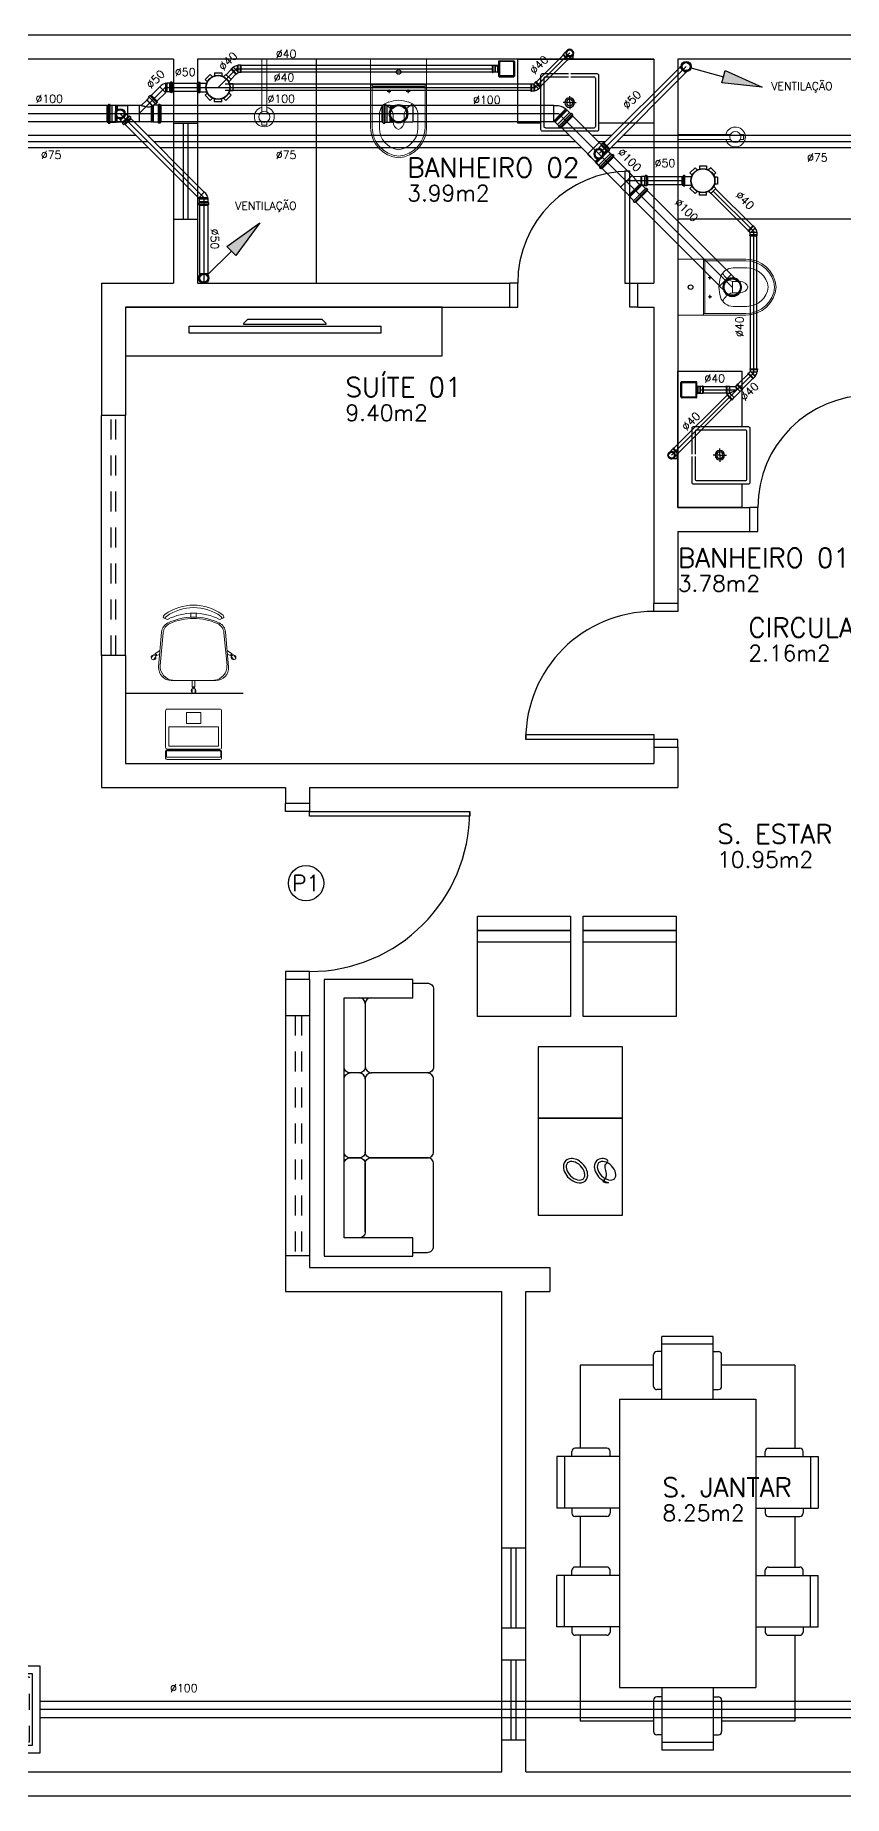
# Model space of a CAD drawing. Header units: millimetres. Extents: x -72 to 578, y 3 to 161.
# Drawn here: x 445.19 to 450.24, y 76.58 to 87.58 of the extents above; entities that cross this region are included whole.
import ezdxf
from ezdxf.enums import TextEntityAlignment as Align

# ---------------------------------------------------------------- set-up
doc = ezdxf.new("R2010")
doc.units = ezdxf.units.MM
doc.linetypes.add('HIDDEN', pattern=[0.375, 0.25, -0.125])
doc.linetypes.add('HIDDEN2', pattern=[0.1875, 0.125, -0.0625])
doc.layers.get('0').update_dxf_attribs({"color": 3})
for name, color, linetype in [('-HIDRO', 8, 'Continuous'), ('COTAS', 7, 'Continuous'), ('COTAS01', 7, 'Continuous'), ('CTA', 5, 'Continuous'), ('HIDROGRAFIA', 4, 'Continuous'), ('LAY-OUT03', 6, 'Continuous'), ('LAY-OUT04', 4, 'Continuous'), ('PONTOS_ELETRICOS', 2, 'Continuous'), ('Texto-Tubos', 7, 'Continuous'), ('TigreCad', 3, 'Continuous'), ('Tinterno', 9, 'Continuous'), ('txt_0', 7, 'Continuous')]:
    doc.layers.add(name, color=color, linetype=linetype)
doc.layers.add('E-Lay-9', color=9, linetype='Continuous', lineweight=9)
doc.styles.add('PADRAO_TXT', font='romans.shx')
doc.styles.add('R80', font='simplex.shx', dxfattribs={"height": 12})
doc.styles.add('TCTUBOS-TXT', font='txt.shx')

# ---------------------------------------------------------------- blocks, each defined once
blk = doc.blocks.new('sc_codp')
at = {"layer": 'txt_0', "style": 'PADRAO_TXT'}
blk.add_attdef('CODIGO_PORTA', text='', height=1, dxfattribs=at).set_placement((0, 0), align=Align.MIDDLE)
blk = doc.blocks.new('A$C118B4C87')
at = {"layer": 'COTAS01', "color": 8}
for p, q in [((0.717, 1.487), (0.181, 1.487)), ((0.181, 1.029), (0.181, 1.487)), ((1.46, 1.487), (1.143, 1.487)), ((2.404, 1.487), (1.885, 1.487)), ((2.404, 1.029), (2.404, 1.487)), ((0.181, 0.146), (0.181, 0.604)), ((2.404, 0.146), (2.404, 0.604)), ((0.717, 0.146), (0.181, 0.146)), ((1.46, 0.146), (1.143, 0.146)), ((2.404, 0.146), (1.885, 0.146))]:
    blk.add_line(p, q, dxfattribs=at)
blk.add_arc((1.123, 0.115), 0.02, 270, 0, dxfattribs=at)
at = {"layer": 'LAY-OUT03', "color": 8}
for p, q in [((0.77, 1.633), (1.09, 1.633)), ((0.77, 1.242), (0.77, 1.633)), ((0.77, 1.585), (1.09, 1.585)), ((1.09, 1.242), (1.09, 1.633)), ((1.833, 1.633), (1.512, 1.633)), ((1.512, 1.242), (1.512, 1.633)), ((1.833, 1.585), (1.512, 1.585)), ((1.833, 1.242), (1.833, 1.633)), ((0.717, 1.321), (0.717, 1.519)), ((0.77, 1.539), (0.737, 1.539)), ((1.09, 1.539), (1.123, 1.539)), ((1.143, 1.321), (1.143, 1.519)), ((1.46, 1.321), (1.46, 1.519)), ((1.512, 1.539), (1.48, 1.539)), ((1.833, 1.539), (1.865, 1.539)), ((1.885, 1.321), (1.885, 1.519)), ((0.77, 1.301), (0.737, 1.301)), ((1.09, 1.301), (1.123, 1.301)), ((1.512, 1.301), (1.48, 1.301)), ((1.833, 1.301), (1.865, 1.301)), ((0.095, 0.977), (0.095, 1.009)), ((0.312, 1.029), (0.115, 1.029)), ((0.332, 0.977), (0.332, 1.009)), ((2.252, 0.977), (2.252, 1.009)), ((2.272, 1.029), (2.47, 1.029)), ((2.49, 0.977), (2.49, 1.009)), ((0, 0.657), (0, 0.977)), ((0.391, 0.977), (0, 0.977)), ((0.048, 0.657), (0.048, 0.977)), ((2.193, 0.977), (2.584, 0.977)), ((2.536, 0.657), (2.536, 0.977)), ((2.584, 0.657), (2.584, 0.977)), ((0.391, 0.657), (0, 0.657)), ((0.095, 0.657), (0.095, 0.624)), ((0.312, 0.604), (0.115, 0.604)), ((0.332, 0.657), (0.332, 0.624)), ((2.193, 0.657), (2.584, 0.657)), ((2.252, 0.657), (2.252, 0.624)), ((2.272, 0.604), (2.47, 0.604)), ((2.49, 0.657), (2.49, 0.624)), ((0.77, 0.332), (0.737, 0.332)), ((0.77, 0.391), (0.77, 0)), ((1.09, 0.391), (1.09, 0)), ((1.09, 0.332), (1.123, 0.332)), ((1.512, 0.332), (1.48, 0.332)), ((1.512, 0.391), (1.512, 0)), ((1.833, 0.391), (1.833, 0)), ((1.833, 0.332), (1.865, 0.332)), ((0.717, 0.312), (0.717, 0.115)), ((1.143, 0.312), (1.143, 0.115)), ((1.46, 0.312), (1.46, 0.115)), ((1.885, 0.312), (1.885, 0.115)), ((0.77, 0.095), (0.737, 0.095)), ((0.77, 0.048), (1.09, 0.048)), ((0.77, 0), (1.09, 0)), ((1.09, 0.095), (1.123, 0.095)), ((1.512, 0.095), (1.48, 0.095)), ((1.833, 0.048), (1.512, 0.048)), ((1.833, 0), (1.512, 0)), ((1.833, 0.095), (1.865, 0.095))]:
    blk.add_line(p, q, dxfattribs=at)
for centre, start, end in [((0.737, 1.519), 90, 180), ((1.123, 1.519), 360, 90), ((1.48, 1.519), 90, 180), ((1.865, 1.519), 360, 90), ((0.737, 1.321), 180, 270), ((1.123, 1.321), 270, 0), ((1.48, 1.321), 180, 270), ((1.865, 1.321), 270, 0), ((0.115, 1.009), 90, 180), ((0.312, 1.009), 0, 90), ((2.272, 1.009), 90, 180), ((2.47, 1.009), 0, 90), ((0.115, 0.624), 180, 270), ((0.312, 0.624), 270, 360), ((2.272, 0.624), 180, 270), ((2.47, 0.624), 270, 360), ((0.737, 0.312), 90, 180), ((1.123, 0.312), 0, 90), ((1.48, 0.312), 90, 180), ((1.865, 0.312), 0, 90), ((0.737, 0.115), 180, 270), ((1.48, 0.115), 180, 270), ((1.865, 0.115), 270, 0)]:
    blk.add_arc(centre, 0.02, start, end, dxfattribs=at)
at = {"layer": 'LAY-OUT04', "color": 8}
for p, q in [((0.391, 1.242), (0.391, 0.391)), ((2.193, 1.242), (0.391, 1.242)), ((2.193, 1.242), (2.193, 0.391)), ((2.193, 0.391), (0.391, 0.391))]:
    blk.add_line(p, q, dxfattribs=at)
blk = doc.blocks.new('A$C429A2333')
at = {"layer": 'COTAS', "ltscale": 0.35, "rotation": 270}
blk.add_blockref('A$C118B4C87', (-1.487, 2.404), dxfattribs=at)
blk = doc.blocks.new('Cadeira')
at = {"layer": 'E-Lay-9', "color": 8}
for p, q in [((-0.139, 0), (0.139, 0)), ((-0.009, 0.054), (-0.009, 0.077)), ((-0.008, 0), (-0.008, 0.043)), ((-0.008, 0.043), (-0.006, 0.043)), ((0.006, 0.043), (0.007, 0.043)), ((0.007, 0), (0.007, 0.043)), ((0.01, 0.054), (0.01, 0.077)), ((-0.219, -0.084), (-0.2, -0.302)), ((-0.209, -0.094), (-0.19, -0.298)), ((0.209, -0.094), (0.19, -0.298)), ((0.219, -0.084), (0.2, -0.302)), ((-0.25, -0.159), (-0.265, -0.141)), ((-0.236, -0.147), (-0.251, -0.129)), ((-0.24, -0.165), (-0.241, -0.166)), ((-0.213, -0.185), (-0.241, -0.166)), ((-0.23, -0.156), (-0.231, -0.158)), ((-0.214, -0.162), (-0.23, -0.156)), ((0.213, -0.185), (0.241, -0.166)), ((0.214, -0.162), (0.23, -0.156)), ((0.23, -0.156), (0.231, -0.158)), ((0.236, -0.147), (0.251, -0.129)), ((0.24, -0.165), (0.241, -0.166)), ((0.25, -0.159), (0.265, -0.141)), ((-0.017, -0.396), (-0.017, -0.42)), ((0.017, -0.396), (0.017, -0.42))]:
    blk.add_line(p, q, dxfattribs=at)
blk.add_lwpolyline([(0.163, -0.381, -0.237888), (-0.163, -0.381, 0.605717), (-0.174, -0.395, 0.122717), (-0.17, -0.4, 0.323529), (0.17, -0.4, 0.122717), (0.174, -0.395, 0.605717)], format="xyb", close=True, dxfattribs=at)
for centre in [(0, 0.047), (-0.238, -0.158), (0.238, -0.158)]:
    blk.add_circle(centre, 0.005, dxfattribs=at)
for centre, radius, start, end in [((-0.139, -0.08), 0.08, 90, 182.5692), ((0, 0.065), 0.015, 281.6334, 257.4537), ((0, 0.048), 0.0075, 221.8103, 318.1897), ((0.139, -0.08), 0.08, 357.4308, 90), ((-0.12, -0.089), 0.0887, 95.5925, 183.2522), ((0.12, -0.089), 0.0887, 356.7478, 84.4075), ((-0.25, -0.144), 0.015, 322.5463, 298.3666), ((-0.239, -0.157), 0.0075, 261.8103, 358.1897), ((0.239, -0.157), 0.0075, 181.8103, 278.1897), ((0.25, -0.144), 0.015, 241.6334, 217.4537), ((-0.13, -0.296), 0.07, 185.1212, 243.6047), ((-0.12, -0.292), 0.07, 185.2999, 245.7361), ((0.12, -0.292), 0.07, 294.2639, 354.7001), ((0.13, -0.296), 0.07, 296.3953, 354.8788), ((-0.182, -0.396), 0.00782, 29.8109, 225.3255), ((-0.163, -0.39), 0.0275, 205.1455, 233.4571), ((0, -0.165), 0.305, 234.1238, 305.8762), ((-0.163, -0.39), 0.0125, 205.1455, 233.1301), ((0, -0.034), 0.362, 243.6047, 296.3953), ((0, -0.025), 0.362, 245.7361, 294.2639), ((0.182, -0.396), 0.00782, 314.6745, 150.1891), ((0.163, -0.39), 0.0275, 306.5429, 334.8545)]:
    blk.add_arc(centre, radius, start, end, dxfattribs=at)
blk = doc.blocks.new('Notebook')
at = {"layer": 'E-Lay-9', "color": 8}
for p, q in [((-0.175, 0.305), (-0.175, 0.3)), ((-0.175, 0.3), (-0.175, 0.265)), ((0.165, 0.315), (-0.165, 0.315)), ((-0.165, 0.255), (0.165, 0.255)), ((0.175, 0.3), (0.175, 0.305)), ((0.175, 0.265), (0.175, 0.3))]:
    blk.add_line(p, q, dxfattribs=at)
for points in [[(-0.165, 0), (0.165, 0, 0.414214), (0.175, 0.01), (0.175, 0.24, 0.414214), (0.165, 0.25), (-0.165, 0.25, 0.414214), (-0.175, 0.24), (-0.175, 0.01, 0.414214)], [(-0.165, 0.26), (0.165, 0.26, 0.414214), (0.17, 0.265), (0.17, 0.295, 0.414214), (0.165, 0.3), (-0.165, 0.3, 0.414214), (-0.17, 0.295), (-0.17, 0.265, 0.414214)]]:
    blk.add_lwpolyline(points, format="xyb", close=True, dxfattribs=at)
for points in [[(-0.155, 0.11), (0.155, 0.11), (0.155, 0.23), (-0.155, 0.23)], [(-0.105, 0.25), (-0.145, 0.25), (-0.145, 0.255), (-0.105, 0.255)], [(0.105, 0.25), (0.145, 0.25), (0.145, 0.255), (0.105, 0.255)], [(-0.045, 0.02), (0.045, 0.02), (0.045, 0.09), (-0.045, 0.09)]]:
    blk.add_lwpolyline(points, close=True, dxfattribs=at)
for centre, start, end in [((-0.165, 0.305), 90, 180), ((-0.165, 0.265), 180, 270), ((0.165, 0.305), 0, 90), ((0.165, 0.265), 270, 360)]:
    blk.add_arc(centre, 0.01, start, end, dxfattribs=at)
blk = doc.blocks.new('vaso-s')
at = {"color": 8}
for start, end in [(0, 180), (180, 0)]:
    blk.add_arc((0.08, 0), 0.0143, start, end, dxfattribs=at)
at = {"layer": 'E-Lay-9', "color": 8}
for p, q in [((0, 0.17), (0, 0)), ((0.426, 0.175), (0.005, 0.175)), ((0.16, 0.17), (0.16, 0.17)), ((0.16, 0.17), (0.16, 0)), ((0.426, 0.165), (0.165, 0.165)), ((0.17, 0), (0.17, 0.16)), ((0.431, 0.12), (0.346, 0.12)), ((0.213, 0.06), (0.189, 0.06)), ((0.201, 0.048), (0.201, 0.072)), ((0.341, 0.035), (0.341, 0)), ((0.391, 0.035), (0.341, 0.035)), ((0, -0.17), (0, 0)), ((0.16, -0.17), (0.16, 0)), ((0.17, 0), (0.17, -0.16)), ((0.213, -0.06), (0.189, -0.06)), ((0.201, -0.048), (0.201, -0.072)), ((0.341, -0.035), (0.341, 0)), ((0.391, -0.035), (0.341, -0.035)), ((0.426, -0.175), (0.005, -0.175)), ((0.16, -0.17), (0.16, -0.17)), ((0.426, -0.165), (0.165, -0.165)), ((0.431, -0.12), (0.346, -0.12))]:
    blk.add_line(p, q, dxfattribs=at)
for centre in [(0.201, 0.06), (0.201, -0.06)]:
    blk.add_circle(centre, 0.005, dxfattribs=at)
for centre, radius, start, end in [((0.005, 0.17), 0.005, 90, 180), ((0.155, 0.17), 0.005, 0, 90), ((0.165, 0.17), 0.00495, 180, 270), ((0.165, 0.16), 0.00495, 0, 90), ((0.346, 0.038), 0.0825, 90, 163.0355), ((0.426, -0.015), 0.19, 4.5281, 90), ((0.426, -0.015), 0.18, 4.7802, 90), ((0.431, -0.015), 0.135, 6.3794, 90), ((0.518, -0.015), 0.262, 163.0355, 176.7233), ((0.375, 0.136), 0.107, 206.9395, 250.9647), ((0.391, -0.015), 0.05, 17.4576, 90), ((0.518, 0.015), 0.262, 183.2767, 196.9645), ((0.346, -0.038), 0.0825, 196.9645, 270), ((0.375, -0.136), 0.107, 109.0353, 153.0605), ((0.391, 0.015), 0.05, 270, 342.5424), ((0.426, 0.015), 0.19, 270, 355.4719), ((0.426, 0.015), 0.18, 270, 355.2198), ((0.431, 0.015), 0.135, 270, 353.6206), ((0.005, -0.17), 0.005, 180, 270), ((0.155, -0.17), 0.005, 270, 0), ((0.165, -0.17), 0.00495, 90, 180), ((0.165, -0.16), 0.00495, 270, 0)]:
    blk.add_arc(centre, radius, start, end, dxfattribs=at)
blk = doc.blocks.new('Chuveiro')
at = {"layer": 'E-Lay-9', "color": 8}
for p, q in [((-0.031, 0.016), (-0.36, 0.016)), ((0.051, 0.016), (0.031, 0.016)), ((0.051, 0.016), (0.051, -0.016)), ((-0.031, -0.016), (-0.36, -0.016)), ((0.051, -0.016), (0.031, -0.016))]:
    blk.add_line(p, q, dxfattribs=at)
blk.add_circle((0, 0), 0.0348, dxfattribs=at)
for centre, radius, start, end in [((0, 0), 0.0624, 194.4775, 165.5225), ((0.009, 0), 0.0444, 339.4266, 20.5734)]:
    blk.add_arc(centre, radius, start, end, dxfattribs=at)
blk = doc.blocks.new('j9n40d')
at = {"layer": 'TigreCad'}
for p, q in [((0, 21), (10, 21)), ((10, 21), (18, 21)), ((19, 22), (18, 21)), ((34, 22), (19, 22)), ((19, -22), (19, 22)), ((35, 23), (34, 22)), ((35, 23), (35, -23)), ((39, 23), (35, 23)), ((39, 23), (39, -23)), ((0, -21), (10, -21)), ((10, -21), (18, -21)), ((19, -22), (18, -21)), ((34, -22), (19, -22)), ((35, -23), (34, -22)), ((39, -23), (35, -23))]:
    blk.add_line(p, q, dxfattribs=at)
for radius, start, end in [(22.8, 64.6232, 295.3768), (20.6, 90, 270)]:
    blk.add_arc((0, 0), radius, start, end, dxfattribs=at)
at = {"layer": 'Tinterno'}
for p, q in [((18, 21), (18, -21)), ((34, 22), (34, -22))]:
    blk.add_line(p, q, dxfattribs=at)
blk.add_arc((0, 0), 21.8, 70.9009, 289.0991, dxfattribs=at)
blk = doc.blocks.new('j9n40s')
at = {"layer": 'TigreCad'}
for p, q in [((10, 21), (18, 21)), ((19, 22), (18, 21)), ((18, 21), (18, 14)), ((19, 13), (19, 22)), ((34, 22), (19, 22)), ((35, 23), (34, 22)), ((39, 23), (35, 23)), ((35, 23), (35, -23)), ((39, 23), (39, -23)), ((10, -21), (18, -21)), ((18, -21), (18, -14)), ((19, -22), (18, -21)), ((19, -13), (19, -22)), ((34, -22), (19, -22)), ((35, -23), (34, -22)), ((39, -23), (35, -23))]:
    blk.add_line(p, q, dxfattribs=at)
for radius in [22.8, 20]:
    blk.add_circle((0, 0), radius, dxfattribs=at)
at = {"layer": 'Tinterno'}
blk.add_line((34, 22), (34, -22), dxfattribs=at)
blk.add_circle((0, 0), 18.8, dxfattribs=at)
blk = doc.blocks.new('j4n40p')
at = {"layer": 'TigreCad'}
for p, q in [((-31, 0), (-21, 10)), ((8, -18), (-21, 10)), ((-21, 10), (-19, 10)), ((8, 22), (6, 21)), ((22, 22), (8, 22)), ((8, 22), (8, -18)), ((24, 23), (22, 22)), ((28, 23), (24, 23)), ((24, 23), (24, -23)), ((28, -23), (28, 23)), ((-36, -3), (-33, 0)), ((-3, -36), (-36, -3)), ((0, -33), (-33, 0)), ((-33, 0), (-31, 0)), ((-3, -36), (0, -33)), ((0, -31), (9, -22)), ((0, -33), (0, -31)), ((8, -18), (9, -22)), ((22, -22), (9, -22)), ((24, -23), (22, -22)), ((28, -23), (24, -23))]:
    blk.add_line(p, q, dxfattribs=at)
blk.add_arc((15, -37), 58.4, 98.9327, 126.0673, dxfattribs=at)
at = {"layer": 'Tinterno'}
for p, q in [((-19, 10), (6, -15)), ((6, -15), (6, 21)), ((22, 22), (22, -22)), ((0, -31), (-31, 0)), ((6, -15), (8, -18))]:
    blk.add_line(p, q, dxfattribs=at)
blk = doc.blocks.new('27150012p')
at = {"layer": 'TigreCad'}
for p, q in [((-92, -23), (-92, 22)), ((-92, 22), (-72, 22)), ((-81, 49), (-49, 81)), ((-81, 49), (-67, 35)), ((-49, 81), (-35, 67)), ((-23, 91), (-23, 72)), ((-23, 91), (22, 91)), ((22, 91), (22, 72)), ((49, 81), (35, 67)), ((49, 81), (81, 49)), ((81, 49), (67, 35)), ((111, 27), (70, 27)), ((113, 31), (112, 28)), ((122, 32), (114, 32)), ((114, 31), (114, -31)), ((122, 31), (122, -31)), ((123, 31), (124, 28)), ((129, 27), (125, 27)), ((129, 27), (129, -27)), ((-92, -23), (-72, -23)), ((-81, -49), (-67, -35)), ((-49, -81), (-81, -49)), ((-49, -81), (-35, -67)), ((-23, -92), (-23, -72)), ((22, -92), (-23, -92)), ((22, -92), (22, -72)), ((49, -81), (35, -67)), ((81, -49), (49, -81)), ((81, -49), (67, -35)), ((111, -27), (70, -27)), ((113, -31), (112, -28)), ((122, -32), (114, -32)), ((123, -31), (124, -28)), ((129, -27), (125, -27))]:
    blk.add_line(p, q, dxfattribs=at)
blk.add_circle((0, 0), 75.5, dxfattribs=at)
for centre, start, end in [((111, 28), 270, 355), ((114, 31), 90, 175), ((122, 31), 15, 90), ((125, 28), 195, 270), ((111, -28), 5, 90), ((114, -31), 185, 270), ((122, -31), 270, 345), ((125, -28), 90, 165)]:
    blk.add_arc(centre, 1, start, end, dxfattribs=at)
at = {"layer": 'Tinterno'}
for p, q in [((112, 27), (112, -27)), ((124, 27), (124, -27))]:
    blk.add_line(p, q, dxfattribs=at)
blk.add_circle((0, 0), 73.5, dxfattribs=at)
blk = doc.blocks.new('27289231p')
at = {"layer": 'TigreCad'}
for p, q in [((-49.9, -44.9), (-49.9, 44.9)), ((44.9, 49.9), (-44.9, 49.9)), ((-44.75, -42.25), (-44.75, 42.25)), ((-42.25, 44.75), (42.25, 44.75)), ((44.75, -42.25), (44.75, 42.25)), ((49.9, -44.9), (49.9, 44.9)), ((70.9, 18.9), (49.9, 18.9)), ((72.4, -17.4), (72.4, 17.4)), ((44.9, -49.9), (-44.9, -49.9)), ((-42.25, -44.75), (42.25, -44.75)), ((70.9, -18.9), (49.9, -18.9))]:
    blk.add_line(p, q, dxfattribs=at)
for centre, radius, start, end in [((-44.9, 44.9), 5, 90, 180), ((-42.25, 42.25), 2.5, 90, 180), ((42.25, 42.25), 2.5, 0, 90), ((44.9, 44.9), 5, 0, 90), ((70.9, 17.4), 1.5, 0, 90), ((-44.9, -44.9), 5, 180, 270), ((-42.25, -42.25), 2.5, 180, 270), ((42.25, -42.25), 2.5, 270, 0), ((44.9, -44.9), 5, 270, 0), ((70.9, -17.4), 1.5, 270, 0)]:
    blk.add_arc(centre, radius, start, end, dxfattribs=at)
at = {"layer": 'Tinterno'}
for p, q in [((-47.4, -43.9), (-47.4, 43.9)), ((43.9, 47.4), (-43.9, 47.4)), ((47.4, -43.9), (47.4, 43.9)), ((70.9, -18.9), (70.9, 18.9)), ((43.9, -47.4), (-43.9, -47.4))]:
    blk.add_line(p, q, dxfattribs=at)
for centre, start, end in [((-43.9, 43.9), 90, 180), ((43.9, 43.9), 0, 90), ((-43.9, -43.9), 180, 270), ((43.9, -43.9), 270, 0)]:
    blk.add_arc(centre, 3.5, start, end, dxfattribs=at)
blk = doc.blocks.new('27580408p')
at = {"layer": 'TigreCad'}
for p, q in [((0, 22.8), (0, -22.8)), ((0, 22.8), (4, 22.8)), ((4, 22.8), (4, -22.8)), ((4, 22.8), (5, 21.8)), ((5, 21.8), (34, 21.8)), ((35, 22.8), (34, 21.8)), ((35, 22.8), (35, -22.8)), ((39, 22.8), (35, 22.8)), ((39, 22.8), (39, -22.8)), ((0, -22.8), (4, -22.8)), ((4, -22.8), (5, -21.8)), ((5, -21.8), (34, -21.8)), ((35, -22.8), (34, -21.8)), ((39, -22.8), (35, -22.8))]:
    blk.add_line(p, q, dxfattribs=at)
at = {"layer": 'Tinterno'}
for p, q in [((5, 21.8), (5, -21.8)), ((34, 21.8), (34, -21.8))]:
    blk.add_line(p, q, dxfattribs=at)
blk = doc.blocks.new('j4n50p')
at = {"layer": 'TigreCad'}
for p, q in [((-24, 12), (-32, 3)), ((6, 27), (3, 27)), ((3, 25), (3, 27)), ((3, 27), (3, -30)), ((6, 25), (6, 27)), ((6, 27), (6, -27)), ((9, 25), (6, 25)), ((11, 27), (9, 25)), ((28, 27), (11, 27)), ((11, 27), (11, -27)), ((33, 27), (28, 27)), ((28, 27), (28, 27)), ((34, 31), (34, 28)), ((34, 31), (34, -31)), ((44, 32), (35, 32)), ((44, 31), (45, 28)), ((44, 31), (44, -31)), ((51, 27), (46, 27)), ((51, 27), (51, -27)), ((9, -27), (3, -32)), ((6, -27), (3, -30)), ((3, -30), (3, -32)), ((6, -27), (6, -29)), ((11, -27), (10, -27)), ((28, -27), (11, -27)), ((33, -27), (28, -27)), ((28, -27), (28, -27)), ((34, -31), (34, -28)), ((44, -32), (35, -32)), ((44, -31), (45, -28)), ((51, -27), (46, -27))]:
    blk.add_line(p, q, dxfattribs=at)
for centre, radius, start, end in [((10, -22), 47.3, 97.6023, 134.5558), ((33, 28), 1, 270, 355), ((35, 31), 1, 90, 175), ((44, 31), 1, 15, 90), ((46, 28), 1, 195, 270), ((10, -27), 1, 45, 135), ((33, -28), 1, 5, 90), ((35, -31), 1, 185, 270), ((44, -31), 1, 270, 345), ((46, -28), 1, 90, 165)]:
    blk.add_arc(centre, radius, start, end, dxfattribs=at)
at = {"layer": 'Tinterno'}
for p, q in [((3, -32), (-32, 3)), ((3, 25), (3, -32)), ((6, 25), (6, -29)), ((9, 25), (9, -27)), ((28, 27), (28, -27)), ((28, 27), (28, -27)), ((33, 27), (33, -27)), ((45, 27), (45, -27))]:
    blk.add_line(p, q, dxfattribs=at)
blk = doc.blocks.new('26277469p')
at = {"layer": 'TigreCad'}
for p, q in [((78, 51), (6, 51)), ((78, -47), (78, 52)), ((78, 51), (78, 52)), ((81, 52), (78, 52)), ((78, -47), (78, 51)), ((81, -48), (81, 52)), ((81, 51), (81, 52)), ((81, -48), (81, 51)), ((87, 51), (81, 51)), ((90, 53), (87, 51)), ((90, -52), (90, 53)), ((122, 53), (90, 53)), ((123, 57), (123, 54)), ((133, 58), (124, 58)), ((124, 57), (124, -57)), ((133, 57), (133, -57)), ((134, 57), (135, 54)), ((140, 53), (136, 53)), ((140, 53), (140, -53)), ((15, -51), (6, -51)), ((50, -85), (15, -51)), ((50, -88), (87, -51)), ((50, -88), (50, -85)), ((65, -103), (50, -88)), ((107, -63), (63, -107)), ((63, -107), (65, -105)), ((69, -114), (63, -108)), ((114, -70), (70, -114)), ((116, -78), (78, -116)), ((122, -53), (94, -53)), ((103, -65), (94, -55)), ((107, -63), (105, -65)), ((114, -69), (108, -63)), ((115, -71), (113, -73)), ((116, -78), (113, -74)), ((123, -57), (123, -54)), ((133, -58), (124, -58)), ((134, -57), (135, -54)), ((140, -53), (136, -53)), ((71, -115), (73, -113)), ((78, -116), (74, -113))]:
    blk.add_line(p, q, dxfattribs=at)
blk.add_lwpolyline([(16, -51, -0.013476), (39, -47, -0.106485), (67, -44, -0.09207), (93, -54, -0.112954)], format="xyb", dxfattribs=at)
for centre, start, end in [((122, 54), 270, 355), ((124, 57), 90, 175), ((133, 57), 15, 90), ((136, 54), 195, 270), ((15, -52), 34.2682, 90), ((64, -107), 140, 225), ((64, -104), 320, 45), ((94, -54), 90, 225), ((104, -64), 225, 310), ((107, -64), 45, 130), ((114, -74), 150, 225), ((114, -70), 330, 45), ((122, -54), 5, 90), ((124, -57), 185, 270), ((133, -57), 270, 345), ((136, -54), 90, 165), ((70, -114), 225, 300), ((74, -114), 45, 120)]:
    blk.add_arc(centre, 1, start, end, dxfattribs=at)
at = {"layer": 'Tinterno'}
for p, q in [((6, 51), (6, -51)), ((87, -51), (87, 51)), ((123, 53), (123, -53)), ((135, 53), (135, -53)), ((85, -50), (50, -85)), ((104, -65), (65, -104)), ((113, -74), (74, -113))]:
    blk.add_line(p, q, dxfattribs=at)
blk = doc.blocks.new('j9n100s')
at = {"layer": 'TigreCad'}
for p, q in [((27, 51), (60, 51)), ((27, -51), (60, -51))]:
    blk.add_line(p, q, dxfattribs=at)
blk.add_circle((0, 0), 53.2, dxfattribs=at)
for start, end in [(61.785, 298.215), (298.215, 61.785)]:
    blk.add_arc((0, 0), 57.7, start, end, dxfattribs=at)
at = {"layer": 'Tinterno'}
blk.add_line((60, -51), (60, 51), dxfattribs=at)
blk.add_circle((0, 0), 51, dxfattribs=at)
blk = doc.blocks.new('ten100s')
at = {"layer": 'TigreCad'}
for p, q in [((-103, -53), (-103, 53)), ((-103, 53), (-99, 53)), ((-97, 57), (-98, 54)), ((-96, 58), (-87, 58)), ((-96, -57), (-96, 57)), ((-87, -57), (-87, 57)), ((-86, 57), (-86, 54)), ((-85, 53), (-72, 53)), ((-72, -53), (-72, 53)), ((-72, 53), (-52, 53)), ((-72, 53), (-72, 53)), ((-52, 53), (-52, 24)), ((-52, 53), (-50, 51)), ((-50, 51), (-44, 51)), ((-44, 52), (-41, 52)), ((-44, 51), (-44, 52)), ((-44, 51), (-44, 37)), ((-41, 51), (-41, 52)), ((-41, 51), (-27, 51)), ((27, 51), (88, 51)), ((-103, -53), (-99, -53)), ((-97, -57), (-98, -54)), ((-96, -58), (-87, -58)), ((-86, -57), (-86, -54)), ((-85, -53), (-72, -53)), ((-72, -53), (-52, -53)), ((-72, -53), (-72, -53)), ((-52, -53), (-52, -24)), ((-52, -53), (-50, -51)), ((-50, -51), (-44, -51)), ((-44, -51), (-44, -37)), ((-44, -51), (-44, -52)), ((-44, -52), (-41, -52)), ((-41, -51), (-27, -51)), ((-41, -51), (-41, -52)), ((27, -51), (88, -51))]:
    blk.add_line(p, q, dxfattribs=at)
for radius in [57.7, 51]:
    blk.add_circle((0, 0), radius, dxfattribs=at)
for centre, start, end in [((-99, 54), 270, 345), ((-96, 57), 90, 165), ((-87, 57), 5, 90), ((-85, 54), 185, 270), ((-99, -54), 15, 90), ((-96, -57), 195, 270), ((-87, -57), 270, 355), ((-85, -54), 90, 175)]:
    blk.add_arc(centre, 1, start, end, dxfattribs=at)
at = {"layer": 'Tinterno'}
for p, q in [((-98, -53), (-98, 53)), ((-85, -53), (-85, 53)), ((-72, -53), (-72, 53)), ((-50, 51), (-50, 28)), ((-41, 51), (-41, 41)), ((88, 51), (88, -51)), ((-50, -51), (-50, -28)), ((-41, -51), (-41, -41))]:
    blk.add_line(p, q, dxfattribs=at)
blk.add_circle((0, 0), 53.2, dxfattribs=at)
blk = doc.blocks.new('27710409p')
at = {"layer": 'TigreCad'}
for p, q in [((-27, 23), (-27, -23)), ((-27, 23), (-23, 23)), ((-23, 23), (-23, -23)), ((-23, 23), (-22, 22)), ((-22, 22), (-7, 22)), ((-7, 22), (-7, -21)), ((-7, 22), (-6, 21)), ((-6, 21), (47, 21)), ((48, 22), (47, 21)), ((48, 22), (48, -20)), ((63, 22), (48, 22)), ((64, 23), (63, 22)), ((64, 23), (64, -23)), ((68, 23), (64, 23)), ((68, 23), (68, -23)), ((-27, -23), (-23, -23)), ((-23, -23), (-22, -22)), ((-22, -22), (-8, -22)), ((-8, -22), (0, 0)), ((19, -48), (-7, -22)), ((54, -22), (0, 0)), ((19, -50), (48, -20)), ((19, -50), (19, -48)), ((29, -60), (19, -50)), ((29, -62), (62, -29)), ((29, -62), (29, -60)), ((32, -64), (29, -62)), ((32, -64), (64, -32)), ((60, -29), (54, -24)), ((63, -22), (55, -22)), ((62, -29), (60, -29)), ((64, -32), (62, -29)), ((64, -23), (63, -22)), ((68, -23), (64, -23))]:
    blk.add_line(p, q, dxfattribs=at)
for centre, radius, start, end in [((-8, -24), 2, 45, 90), ((55, -23), 1, 90, 225)]:
    blk.add_arc(centre, radius, start, end, dxfattribs=at)
at = {"layer": 'Tinterno'}
for p, q in [((-22, 22), (-22, -22)), ((-6, 21), (-6, -17)), ((47, 21), (47, -20)), ((63, 22), (63, -22)), ((19, -48), (47, -20)), ((29, -60), (60, -29))]:
    blk.add_line(p, q, dxfattribs=at)
blk = doc.blocks.new('j4n100p')
at = {"layer": 'TigreCad'}
for p, q in [((-49, 23), (-58, 14)), ((13, 52), (10, 52)), ((10, 51), (10, 52)), ((10, 52), (10, 0)), ((10, 51), (10, 0)), ((10, -54), (10, 0)), ((13, 51), (13, 52)), ((13, 52), (13, 0)), ((19, 51), (13, 51)), ((13, 51), (13, 0)), ((13, -56), (13, 0)), ((21, 53), (19, 51)), ((41, 53), (21, 53)), ((21, 53), (21, -53)), ((53, 53), (41, 53)), ((41, 53), (41, 53)), ((41, 53), (41, -53)), ((41, 53), (41, -53)), ((55, 57), (54, 54)), ((65, 58), (56, 58)), ((56, 57), (56, -57)), ((65, 57), (65, -57)), ((66, 57), (67, 54)), ((72, 53), (68, 53)), ((72, 53), (72, -53)), ((19, -53), (14, -58)), ((21, -53), (21, -53)), ((41, -53), (21, -53)), ((53, -53), (41, -53)), ((41, -53), (41, -53)), ((55, -57), (54, -54)), ((65, -58), (56, -58)), ((66, -57), (67, -54)), ((72, -53), (68, -53))]:
    blk.add_line(p, q, dxfattribs=at)
for centre, radius, start, end in [((20, -46), 97.2, 96.0987, 135), ((53, 54), 1, 270, 355), ((56, 57), 1, 90, 175), ((65, 57), 1, 15, 90), ((68, 54), 1, 195, 270), ((20, -54), 1.5, 45, 135), ((53, -54), 1, 5, 90), ((56, -57), 1, 185, 270), ((65, -57), 1, 270, 345), ((68, -54), 1, 90, 165)]:
    blk.add_arc(centre, radius, start, end, dxfattribs=at)
at = {"layer": 'Tinterno'}
for p, q in [((14, -58), (-58, 14)), ((10, -54), (10, 0)), ((13, -53), (13, 0)), ((19, 51), (19, -53)), ((54, 53), (54, -53)), ((67, 53), (67, -53))]:
    blk.add_line(p, q, dxfattribs=at)
blk = doc.blocks.new('j9n50s')
at = {"layer": 'TigreCad'}
for p, q in [((19, 25), (30, 25)), ((19, -25), (30, -25))]:
    blk.add_line(p, q, dxfattribs=at)
for radius in [31.8, 27.4]:
    blk.add_circle((0, 0), radius, dxfattribs=at)
at = {"layer": 'Tinterno'}
for p, q in [((30, 25), (30, 10)), ((30, -10), (30, -25))]:
    blk.add_line(p, q, dxfattribs=at)
blk.add_circle((0, 0), 25.6, dxfattribs=at)
blk = doc.blocks.new('trn1050s')
at = {"layer": 'TigreCad'}
for p, q in [((-80, -53), (-80, 53)), ((-80, 53), (-76, 53)), ((-74, 57), (-75, 54)), ((-73, 58), (-64, 58)), ((-73, -57), (-73, 57)), ((-64, -57), (-64, 57)), ((-63, 57), (-63, 54)), ((-62, 53), (-49, 53)), ((-49, -53), (-49, 53)), ((-49, 53), (-29, 53)), ((-49, 53), (-49, 53)), ((-29, 53), (-29, 12)), ((-29, 53), (-27, 51)), ((-27, 51), (-21, 51)), ((-21, 52), (-21, 24)), ((-21, 52), (-18, 52)), ((-21, 51), (-21, 52)), ((-18, 52), (-18, 26)), ((-18, 51), (-18, 52)), ((-18, 51), (48, 51)), ((-80, -53), (-76, -53)), ((-74, -57), (-75, -54)), ((-73, -58), (-64, -58)), ((-63, -57), (-63, -54)), ((-62, -53), (-49, -53)), ((-49, -53), (-29, -53)), ((-49, -53), (-49, -53)), ((-29, -53), (-29, -12)), ((-29, -53), (-27, -51)), ((-27, -51), (-21, -51)), ((-21, -52), (-21, -24)), ((-21, -51), (-21, -52)), ((-21, -52), (-18, -52)), ((-18, -52), (-18, -26)), ((-18, -51), (48, -51)), ((-18, -51), (-18, -52))]:
    blk.add_line(p, q, dxfattribs=at)
for radius in [31.8, 25.6]:
    blk.add_circle((0, 0), radius, dxfattribs=at)
for centre, start, end in [((-76, 54), 270, 345), ((-73, 57), 90, 165), ((-64, 57), 5, 90), ((-62, 54), 185, 270), ((-76, -54), 15, 90), ((-73, -57), 195, 270), ((-64, -57), 270, 355), ((-62, -54), 90, 175)]:
    blk.add_arc(centre, 1, start, end, dxfattribs=at)
at = {"layer": 'Tinterno'}
for p, q in [((-75, -53), (-75, 53)), ((-62, -53), (-62, 53)), ((-49, -53), (-49, 53)), ((-27, 51), (-27, 16)), ((-21, 51), (-21, 24)), ((-18, 51), (-18, 26)), ((48, -51), (48, 51)), ((-27, -51), (-27, -16)), ((-21, -51), (-21, -24)), ((-18, -51), (-18, -26))]:
    blk.add_line(p, q, dxfattribs=at)
blk.add_circle((0, 0), 27.3, dxfattribs=at)
blk = doc.blocks.new('j9n50d')
at = {"layer": 'TigreCad'}
for p, q in [((28, 25), (0, 25)), ((30, 27), (28, 25)), ((30, -27), (30, 27)), ((47, 27), (30, 27)), ((47, -27), (47, 27)), ((52, 27), (47, 27)), ((47, 27), (47, 27)), ((53, 31), (53, 28)), ((53, 31), (53, -31)), ((63, 32), (54, 32)), ((63, 31), (63, -31)), ((64, 31), (65, 28)), ((70, 27), (66, 27)), ((70, 27), (70, -27)), ((28, -25), (0, -25)), ((30, -27), (28, -25)), ((47, -27), (30, -27)), ((52, -27), (47, -27)), ((47, -27), (47, -27)), ((53, -31), (53, -28)), ((63, -32), (54, -32)), ((64, -31), (65, -28)), ((70, -27), (66, -27))]:
    blk.add_line(p, q, dxfattribs=at)
for centre, radius, start, end in [((0, 0), 25.4, 90, 270), ((52, 28), 1, 270, 355), ((54, 31), 1, 90, 175), ((63, 31), 1, 15, 90), ((66, 28), 1, 195, 270), ((52, -28), 1, 5, 90), ((54, -31), 1, 185, 270), ((63, -31), 1, 270, 345), ((66, -28), 1, 90, 165)]:
    blk.add_arc(centre, radius, start, end, dxfattribs=at)
at = {"layer": 'Tinterno'}
for p, q in [((28, -25), (28, 25)), ((47, -27), (47, 27)), ((53, 27), (53, -27)), ((65, 27), (65, -27))]:
    blk.add_line(p, q, dxfattribs=at)
blk = doc.blocks.new('Tsobe')
at = {"layer": 'PONTOS_ELETRICOS'}
blk.add_hatch(color=256, dxfattribs=at).paths.add_polyline_path([(0.242, 0.04), (0.242, 0), (0.242, -0.04), (0.492, 0)])
blk.add_lwpolyline([(0.025, 0), (0.242, 0), (0.242, 0.04), (0.492, 0), (0.242, -0.04), (0.242, 0)], dxfattribs=at)
blk.add_circle((0, 0), 0.025, dxfattribs=at)
blk = doc.blocks.new('_cxareia')
for p, q in [((40, 40), (-40, 40)), ((-40, 40), (-40, -40)), ((40, -40), (40, 40)), ((-40, -40), (40, -40))]:
    blk.add_line(p, q)
at = {"color": 1, "linetype": 'Continuous', "ltscale": 0.5}
for p, q in [((33, 33), (-33, 33)), ((-33, 33), (-33, -33)), ((33, -33), (33, 33)), ((-33, -33), (33, -33))]:
    blk.add_line(p, q, dxfattribs=at)
at = {"color": 1, "linetype": 'HIDDEN', "ltscale": 0.5}
for p, q in [((30, 30), (-30, 30)), ((-30, 30), (-30, -30)), ((30, -30), (30, 30)), ((-30, -30), (30, -30))]:
    blk.add_line(p, q, dxfattribs=at)
at = {"style": 'R80'}
blk.add_text('C.A.', height=17.28, dxfattribs=at).set_placement((-22, -6.1))

msp = doc.modelspace()

# ---------------------------------------------------------------- linework, layer by layer
at = {"layer": '-HIDRO'}
for p, q in [((457.405, 87.582), (441.905, 87.582)), ((446.055, 87.432), (442.055, 87.432)), ((446.055, 87.432), (446.055, 87.032)), ((449.055, 87.432), (446.205, 87.432)), ((446.205, 87.432), (446.205, 87.032)), ((449.055, 87.432), (449.055, 86.032)), ((449.205, 87.432), (449.205, 84.632)), ((450.555, 87.432), (449.205, 87.432)), ((446.055, 87.032), (446.205, 87.032)), ((446.055, 87.032), (446.055, 86.432)), ((446.115, 87.032), (446.115, 86.432)), ((446.145, 87.032), (446.145, 86.432)), ((446.205, 87.032), (446.205, 86.432)), ((446.055, 86.432), (446.055, 86.032)), ((446.055, 86.432), (446.205, 86.432)), ((446.205, 86.432), (446.205, 86.032)), ((450.555, 86.432), (449.205, 86.432)), ((445.605, 86.032), (445.605, 85.207)), ((445.605, 86.032), (446.055, 86.032)), ((446.205, 86.032), (448.155, 86.032)), ((448.155, 85.882), (448.155, 86.032)), ((448.955, 86.032), (449.055, 86.032)), ((448.955, 85.882), (448.955, 86.032)), ((445.755, 85.882), (445.755, 85.207)), ((445.755, 85.882), (448.155, 85.882)), ((448.955, 85.882), (449.055, 85.882)), ((449.055, 85.882), (449.055, 84.032)), ((445.755, 85.207), (445.605, 85.207)), ((445.605, 83.707), (445.605, 85.207)), ((445.755, 83.707), (445.755, 85.207)), ((449.205, 84.632), (449.655, 84.632)), ((449.655, 84.482), (449.655, 84.632)), ((449.205, 84.482), (449.205, 84.432)), ((449.205, 84.482), (449.205, 84.032)), ((449.205, 84.482), (449.655, 84.482)), ((449.205, 84.032), (449.055, 84.032)), ((445.605, 83.707), (445.605, 82.882)), ((445.755, 83.707), (445.605, 83.707)), ((445.755, 83.707), (445.755, 83.032)), ((449.055, 83.132), (449.055, 83.032)), ((449.205, 83.132), (449.055, 83.132)), ((449.205, 83.132), (449.205, 83.032)), ((445.755, 83.032), (449.055, 83.032)), ((449.205, 83.032), (449.205, 82.882)), ((445.605, 82.882), (446.755, 82.882)), ((446.755, 82.882), (446.755, 82.782)), ((446.905, 82.882), (446.905, 82.782)), ((446.905, 82.882), (449.205, 82.882)), ((446.905, 82.782), (446.755, 82.782)), ((446.755, 81.682), (446.755, 81.282)), ((446.755, 81.682), (446.755, 81.457)), ((446.905, 81.682), (446.755, 81.682)), ((446.905, 81.682), (446.905, 81.457)), ((446.755, 81.457), (446.905, 81.457)), ((446.755, 81.457), (446.755, 79.957)), ((446.905, 81.457), (446.905, 79.957)), ((446.905, 80.282), (446.905, 79.882)), ((446.755, 79.957), (446.755, 79.732)), ((446.755, 79.957), (446.905, 79.957)), ((446.905, 79.957), (446.905, 79.882)), ((446.905, 79.882), (448.405, 79.882)), ((448.405, 79.882), (448.405, 79.732)), ((446.755, 79.732), (448.105, 79.732)), ((448.105, 78.132), (448.105, 79.732)), ((448.255, 79.732), (448.405, 79.732)), ((448.255, 78.132), (448.255, 79.732)), ((448.105, 78.132), (448.255, 78.132)), ((448.105, 77.632), (448.105, 78.132)), ((448.165, 77.632), (448.165, 78.132)), ((448.195, 77.632), (448.195, 78.132)), ((448.255, 77.632), (448.255, 78.132)), ((448.105, 77.432), (448.105, 77.632)), ((448.105, 77.632), (448.255, 77.632)), ((448.255, 77.432), (448.255, 77.632)), ((448.105, 77.432), (448.255, 77.432)), ((448.105, 76.932), (448.105, 77.432)), ((448.165, 76.932), (448.165, 77.432)), ((448.195, 76.932), (448.195, 77.432)), ((448.255, 76.932), (448.255, 77.432)), ((448.105, 76.732), (448.105, 76.932)), ((448.105, 76.932), (448.255, 76.932)), ((448.255, 76.732), (448.255, 76.932)), ((442.055, 76.732), (448.105, 76.732)), ((448.255, 76.732), (453.755, 76.732)), ((441.905, 76.582), (457.405, 76.582))]:
    msp.add_line(p, q, dxfattribs=at)
at = {"layer": '-HIDRO', "color": 8, "ltscale": 0.5}
for p, q in [((446.946, 87.432), (446.946, 86.032)), ((445.755, 83.472), (446.49, 83.472))]:
    msp.add_line(p, q, dxfattribs=at)
at = {"layer": '-HIDRO', "color": 8}
for p, q in [((448.53, 87.161), (448.489, 87.161)), ((448.53, 87.161), (448.53, 87.202)), ((448.53, 87.161), (448.53, 87.12)), ((448.53, 87.161), (448.571, 87.161)), ((449.468, 84.958), (449.427, 84.958)), ((449.468, 84.958), (449.468, 84.999)), ((449.468, 84.958), (449.509, 84.958)), ((449.468, 84.958), (449.468, 84.917)), ((447.954, 82.077), (448.535, 82.077)), ((447.954, 81.916), (447.954, 82.077)), ((448.535, 82.077), (448.535, 81.916)), ((448.615, 82.077), (449.196, 82.077)), ((448.615, 81.916), (448.615, 82.077)), ((449.196, 82.077), (449.196, 81.916)), ((448.535, 81.988), (447.954, 81.988)), ((449.196, 81.988), (448.615, 81.988)), ((447.954, 81.451), (447.954, 81.916)), ((448.535, 81.916), (448.535, 81.451)), ((448.615, 81.451), (448.615, 81.916)), ((449.196, 81.916), (449.196, 81.451)), ((448.535, 81.451), (447.954, 81.451)), ((449.196, 81.451), (448.615, 81.451))]:
    msp.add_line(p, q, dxfattribs=at)
at = {"layer": '-HIDRO', "linetype": 'HIDDEN2'}
for p, q in [((445.665, 83.707), (445.665, 85.207)), ((445.695, 83.707), (445.695, 85.207)), ((446.815, 81.457), (446.815, 79.957)), ((446.854, 81.457), (446.854, 79.957))]:
    msp.add_line(p, q, dxfattribs=at)
at = {"layer": '-HIDRO', "color": 8}
for points in [[(448.35, 87.032), (448.205, 87.032), (448.205, 87.432), (449.055, 87.432), (449.055, 87.032), (448.71, 87.032)], [(449.605, 84.777), (449.605, 84.632), (449.205, 84.632), (449.205, 85.482), (449.605, 85.482), (449.605, 85.137)]]:
    msp.add_lwpolyline(points, dxfattribs=at)
for points in [[(448.537, 87.342), (448.7, 87.342, -0.414214), (448.71, 87.332), (448.71, 86.992, -0.414214), (448.7, 86.982), (448.36, 86.982, -0.414214), (448.35, 86.992), (448.35, 87.332, -0.414214), (448.36, 87.342), (448.522, 87.342)], [(448.537, 87.322), (448.68, 87.322, -0.414214), (448.69, 87.312), (448.69, 87.012, -0.414214), (448.68, 87.002), (448.38, 87.002, -0.414214), (448.37, 87.012), (448.37, 87.312, -0.414214), (448.38, 87.322), (448.522, 87.322)], [(449.295, 84.964), (449.295, 85.127, -0.414214), (449.305, 85.137), (449.645, 85.137, -0.414214), (449.655, 85.127), (449.655, 84.787, -0.414214), (449.645, 84.777), (449.305, 84.777, -0.414214), (449.295, 84.787), (449.295, 84.95)], [(449.315, 84.964), (449.315, 85.107, -0.414214), (449.325, 85.117), (449.625, 85.117, -0.414214), (449.635, 85.107), (449.635, 84.807, -0.414214), (449.625, 84.797), (449.325, 84.797, -0.414214), (449.315, 84.807), (449.315, 84.95)], [(447.55, 81.659), (447.641, 81.659, -0.414214), (447.679, 81.621), (447.679, 81.136, -0.414214), (447.641, 81.098), (447.29, 81.098, 0.414214), (447.252, 81.06), (447.252, 80.606, -0.414214), (447.214, 80.568, -0.414214), (447.252, 80.53, -0.414214), (447.29, 80.568, -0.414214), (447.252, 80.606)], [(447.252, 81.53), (447.252, 81.136, -0.414214), (447.214, 81.098)], [(447.12, 81.06, -0.414214), (447.158, 81.098, -0.414214), (447.12, 81.136)], [(447.252, 81.06, 0.414214), (447.214, 81.098), (447.158, 81.098)], [(447.641, 80.568), (447.29, 80.568), (447.641, 80.568, 0.414214), (447.679, 80.606), (447.679, 81.06, 0.414214), (447.641, 81.098)], [(447.12, 80.53, -0.414214), (447.158, 80.568, -0.414214), (447.12, 80.606)], [(447.252, 80.106), (447.252, 80.53), (447.252, 80.106, -0.414214), (447.214, 80.068)], [(447.55, 79.977), (447.641, 79.977, 0.414214), (447.679, 80.015), (447.679, 80.53, 0.414214), (447.641, 80.568)]]:
    msp.add_lwpolyline(points, format="xyb", dxfattribs=at)
at = {"layer": '-HIDRO'}
for points in [[(448.905, 86.032), (448.905, 86.732), (448.875, 86.732), (448.875, 86.032)], [(449.055, 83.182), (448.255, 83.182), (448.255, 83.212), (449.055, 83.212)], [(446.905, 82.732), (447.905, 82.732), (447.905, 82.702), (446.905, 82.702)]]:
    msp.add_lwpolyline(points, close=True, dxfattribs=at)
for points in [[(448.155, 85.882), (448.205, 85.882), (448.205, 86.032), (448.155, 86.032)], [(448.955, 85.882), (448.905, 85.882), (448.905, 86.032), (448.955, 86.032)], [(449.655, 84.482), (449.705, 84.482), (449.705, 84.632), (449.655, 84.632)], [(449.205, 84.032), (449.205, 83.982), (449.055, 83.982), (449.055, 84.032)], [(449.205, 83.132), (449.205, 83.182), (449.055, 83.182), (449.055, 83.132)], [(446.905, 82.782), (446.905, 82.732), (446.755, 82.732), (446.755, 82.782)], [(446.905, 81.682), (446.905, 81.732), (446.755, 81.732), (446.755, 81.682)]]:
    msp.add_lwpolyline(points, dxfattribs=at)
at = {"layer": '-HIDRO', "color": 8}
for points in [[(447.733, 85.882), (445.755, 85.882), (445.755, 85.578), (447.733, 85.578)], [(446.494, 85.774), (446.494, 85.782), (446.52, 85.808), (446.982, 85.808), (447.007, 85.782), (447.007, 85.774)], [(446.152, 85.721), (446.152, 85.764), (447.349, 85.764), (447.349, 85.721)], [(447.954, 81.988), (448.535, 81.988), (448.535, 81.916), (447.954, 81.916)], [(448.615, 81.988), (449.196, 81.988), (449.196, 81.916), (448.615, 81.916)], [(447.55, 80.068), (447.12, 80.068), (447.12, 81.568), (447.55, 81.568), (447.55, 81.682), (446.995, 81.682), (446.995, 79.954), (447.55, 79.954), (447.55, 80.068)], [(448.332, 80.815), (448.86, 80.815), (448.86, 81.261), (448.332, 81.261)], [(448.332, 80.21), (448.86, 80.21), (448.86, 80.815), (448.332, 80.815)], [(447.214, 80.568), (447.158, 80.568)]]:
    msp.add_lwpolyline(points, close=True, dxfattribs=at)
at = {"layer": '-HIDRO'}
msp.add_circle((446.883, 82.284), 0.11, dxfattribs=at)
at = {"layer": '-HIDRO', "color": 8}
for centre, radius, start, end in [((448.53, 87.161), 0.03, 90, 270), ((448.53, 87.161), 0.02, 90, 270), ((448.53, 87.161), 0.03, 270, 90), ((448.53, 87.161), 0.02, 270, 90), ((449.468, 84.958), 0.03, 0, 180), ((449.468, 84.958), 0.03, 180, 0), ((449.468, 84.958), 0.02, 0, 180), ((449.468, 84.958), 0.02, 180, 0), ((447.214, 81.53), 0.038, 0, 90), ((447.29, 81.53), 0.038, 90, 180), ((447.302, 81.148), 0.0517, 193.6836, 256.3164)]:
    msp.add_arc(centre, radius, start, end, dxfattribs=at)
at = {"layer": '-HIDRO'}
for centre, radius, start, end in [((448.905, 86.032), 0.7, 90, 180), ((450.405, 84.632), 0.7, 90, 180), ((449.055, 83.182), 0.8, 90, 180), ((446.905, 82.732), 1, 270, 0)]:
    msp.add_arc(centre, radius, start, end, dxfattribs=at)
at = {"layer": '-HIDRO', "color": 8, "extrusion": (0, 0, -1)}
for centre in [(448.566, 80.487), (448.76, 80.487)]:
    msp.add_ellipse(centre, major_axis=(0.0493, -0.0493), ratio=0.629629, start_param=3.141593, end_param=9.424778, dxfattribs=at)
at = {"layer": '-HIDRO', "color": 8}
for points in [[(448.504, 80.549), (448.513, 80.558), (448.526, 80.563), (448.562, 80.565), (448.586, 80.553), (448.625, 80.518), (448.639, 80.494), (448.644, 80.452), (448.639, 80.434), (448.612, 80.411), (448.593, 80.409), (448.557, 80.417), (448.54, 80.428), (448.502, 80.463), (448.486, 80.495), (448.493, 80.533), (448.497, 80.542), (448.504, 80.549)], [(448.698, 80.549), (448.707, 80.558), (448.719, 80.563), (448.755, 80.565), (448.78, 80.553), (448.742, 80.518), (448.756, 80.494), (448.761, 80.452), (448.755, 80.434), (448.728, 80.411), (448.786, 80.409), (448.751, 80.417), (448.733, 80.428), (448.695, 80.463), (448.68, 80.495), (448.686, 80.533), (448.691, 80.542), (448.698, 80.549)]]:
    msp.add_open_spline(points, degree=3, knots=[0, 0, 0, 0, 0.519046, 0.519046, 1.493507, 1.493507, 2.470493, 2.470493, 3.20228, 3.20228, 3.934067, 3.934067, 4.665854, 4.665854, 5.866303, 5.866303, 6.283185, 6.283185, 6.283185, 6.283185], dxfattribs=at)
at = {"layer": 'CTA'}
for p, q in [((448.315, 87.256), (448.53, 87.471)), ((446.333, 87.256), (446.449, 87.372)), ((446.449, 87.372), (448.047, 87.372)), ((448.716, 86.845), (449.257, 87.386)), ((445.837, 87.091), (446.002, 87.256)), ((446.001, 87.256), (448.315, 87.256)), ((448.462, 87.091), (443.234, 87.091)), ((446.244, 86.569), (445.721, 87.091)), ((448.674, 86.879), (448.462, 87.091)), ((443.234, 86.917), (445.896, 86.917)), ((445.932, 86.917), (448.565, 86.917)), ((448.709, 86.917), (448.752, 86.917)), ((448.824, 86.917), (456.093, 86.917)), ((449.545, 86.008), (448.674, 86.879)), ((449.233, 86.673), (448.88, 86.673)), ((449.679, 86.357), (449.427, 86.608)), ((446.244, 86.569), (446.244, 86.038)), ((449.679, 86.357), (449.679, 85.471)), ((449.166, 84.958), (449.679, 85.471)), ((449.346, 85.367), (449.575, 85.367)), ((456.13, 77.121), (445.222, 77.121))]:
    msp.add_line(p, q, dxfattribs=at)
at = {"layer": 'TigreCad'}
for p, q in [((448.488, 87.458), (448.32, 87.289)), ((446.415, 87.367), (446.383, 87.335)), ((448.047, 87.392), (446.476, 87.392)), ((448.047, 87.352), (446.476, 87.352)), ((448.516, 87.429), (448.348, 87.261)), ((448.744, 86.908), (449.217, 87.381)), ((448.78, 86.873), (449.252, 87.345)), ((445.969, 87.259), (445.916, 87.206)), ((446.203, 87.281), (446.052, 87.281)), ((446.203, 87.231), (446.052, 87.231)), ((448.287, 87.276), (446.377, 87.276)), ((448.287, 87.236), (446.377, 87.236)), ((446.443, 87.338), (446.412, 87.306)), ((445.843, 87.142), (443.234, 87.142)), ((446.005, 87.223), (445.952, 87.171)), ((447.358, 87.142), (445.978, 87.142)), ((448.431, 87.142), (447.549, 87.142)), ((445.843, 87.041), (443.234, 87.041)), ((445.754, 87.023), (446.211, 86.566)), ((445.79, 87.059), (446.247, 86.601)), ((447.358, 87.041), (445.978, 87.041)), ((448.431, 87.04), (447.549, 87.041)), ((448.92, 86.705), (448.55, 87.077)), ((445.822, 86.955), (443.234, 86.955)), ((448.528, 86.955), (445.894, 86.955)), ((448.849, 86.633), (448.478, 87.005)), ((448.79, 86.955), (448.671, 86.955)), ((456.093, 86.955), (448.862, 86.955)), ((445.898, 86.879), (443.234, 86.879)), ((448.603, 86.879), (445.969, 86.879)), ((456.093, 86.879), (448.786, 86.879)), ((449.233, 86.698), (449.017, 86.698)), ((449.539, 86.086), (449.015, 86.61)), ((449.233, 86.648), (449.017, 86.648)), ((449.645, 86.362), (449.413, 86.594)), ((449.673, 86.39), (449.441, 86.623)), ((446.218, 86.518), (446.218, 86.096)), ((446.269, 86.518), (446.269, 86.096)), ((449.467, 86.014), (448.944, 86.538)), ((449.659, 85.498), (449.659, 86.329)), ((449.699, 85.498), (449.699, 86.329)), ((449.364, 85.387), (449.507, 85.387)), ((449.58, 85.401), (449.645, 85.465)), ((449.609, 85.372), (449.673, 85.437)), ((449.179, 84.999), (449.513, 85.333)), ((449.208, 84.971), (449.541, 85.305)), ((449.364, 85.347), (449.507, 85.347)), ((456.13, 77.172), (445.222, 77.172)), ((456.13, 77.07), (445.222, 77.07))]:
    msp.add_line(p, q, dxfattribs=at)

# ---------------------------------------------------------------- block references
at = {"layer": '-HIDRO', "color": 7, "xscale": -1}
for name, p, rotation in [('Chuveiro', (446.622, 87.072), 90), ('vaso-s', (447.461, 87.432), 90), ('Chuveiro', (449.565, 86.946), 180), ('vaso-s', (449.205, 86.008), 180)]:
    msp.add_blockref(name, p, dxfattribs=dict(at, rotation=rotation))
at = {"layer": '-HIDRO', "xscale": -1, "rotation": 180}
msp.add_blockref('Cadeira', (446.18, 83.551), dxfattribs=at)
at = {"layer": '-HIDRO', "rotation": 180}
for name, p in [('Notebook', (446.18, 83.371)), ('A$C429A2333', (448.596, 79.272))]:
    msp.add_blockref(name, p, dxfattribs=at)
at = {"layer": '-HIDRO', "xscale": 0.1, "yscale": 0.1, "zscale": 0.1, "rotation": 0.09999999999995429}
msp.add_blockref('sc_codp', (446.883, 82.284), dxfattribs=at).add_auto_attribs({'CODIGO_PORTA': 'P1'})
at = {"layer": 'HIDROGRAFIA', "xscale": 0.006750000000465661, "yscale": 0.006750000000465661, "zscale": 0.006750000000465661}
msp.add_blockref('_cxareia', (444.952, 77.121), dxfattribs=at)
at = {"layer": 'TigreCad', "yscale": 0.001, "zscale": 0.001}
for name, p, xscale, rotation in [('j9n40s', (448.53, 87.471), 0.001, 225), ('j9n40d', (448.53, 87.471), 0.001, 270), ('27150012p', (446.333, 87.256), 0.001, 179.9999999999883), ('27580408p', (448.086, 87.372), 0.001, 180), ('27289231p', (448.135, 87.372), 0.001, 180), ('j9n50s', (449.257, 87.386), 0.001, 225.0000000000101), ('j4n40p', (448.315, 87.256), 0.001, 180), ('j9n50d', (445.721, 87.091), 0.001, 315), ('26277469p', (445.837, 87.091), -0.001, 180), ('j4n100p', (448.462, 87.091), 0.001, 315.5752814124033), ('trn1050s', (448.712, 86.841), -0.001, 314.9999999997999), ('j9n50d', (448.712, 86.841), 0.001, 44.99999999998934), ('26277469p', (448.88, 86.673), -0.001, 134.9999999999999), ('27150012p', (449.362, 86.673), 0.001, 180), ('j4n50p', (446.244, 86.569), 0.001, 270), ('j4n40p', (449.679, 86.357), 0.001, 270), ('j9n50s', (446.244, 86.064), 0.001, 90), ('j9n100s', (449.545, 86.008), 0.001, 135.000000000014), ('j4n40p', (449.679, 85.471), 0.001, 225.000000000011), ('27710409p', (449.575, 85.367), 0.001, 225.0000000000121), ('j9n40s', (449.166, 84.958), 0.001, 45.00000000000946)]:
    msp.add_blockref(name, p, dxfattribs=dict(at, xscale=xscale, rotation=rotation))
at = {"layer": 'TigreCad', "xscale": 0.001, "yscale": 0.001, "zscale": 0.001}
for name, p in [('j4n40p', (446.449, 87.372)), ('j4n50p', (446.001, 87.256)), ('trn1050s', (445.721, 87.091)), ('ten100s', (447.461, 87.091)), ('27289231p', (449.275, 85.367)), ('27580408p', (449.325, 85.367)), ('j9n40d', (449.166, 84.958))]:
    msp.add_blockref(name, p, dxfattribs=at)
at = {"layer": 'TigreCad'}
for p, rotation in [((449.257, 87.386), 344.7359790840244), ((446.244, 86.064), 44.5021094630177)]:
    msp.add_blockref('Tsobe', p, dxfattribs=dict(at, rotation=rotation))

# ---------------------------------------------------------------- texts
at = {"layer": '-HIDRO', "style": 'PADRAO_TXT'}
for s, height, p in [('BANHEIRO 02', 0.12, (447.515, 86.695)), ('3.99m2', 0.1, (447.515, 86.545)), ('SUÍTE 01', 0.12, (447.129, 85.323)), ('9.40m2', 0.1, (447.129, 85.173)), ('BANHEIRO 01', 0.12, (449.205, 84.257)), ('3.78m2', 0.1, (449.205, 84.107)), ('CIRCULAÇÃO', 0.12, (449.646, 83.822)), ('2.16m2', 0.1, (449.646, 83.672)), ('S. ESTAR', 0.12, (449.451, 82.531)), ('10.95m2', 0.1, (449.451, 82.381)), ('S. JANTAR', 0.12, (449.109, 78.449)), ('8.25m2', 0.1, (449.109, 78.299))]:
    msp.add_text(s, height=height, dxfattribs=at).set_placement(p)
at = {"layer": 'Texto-Tubos', "style": 'TCTUBOS-TXT'}
for s, rotation, p in [('%%C40', 45, (446.413, 87.402)), ('%%C50', 45, (445.96, 87.289)), ('%%C40', 45, (448.356, 87.379)), ('%%C50', 45, (448.936, 87.161)), ('%%C100', 359.9795, (448.012, 87.153)), ('%%C100', 314.9208, (448.886, 86.785)), ('%%C40', 315, (449.607, 86.533)), ('%%C100', 315, (449.241, 86.472)), ('%%C50', 270, (446.287, 86.309)), ('%%C40', 90, (449.616, 85.761)), ('%%C40', 360, (449.436, 85.413)), ('%%C40', 45, (449.67, 85.338)), ('%%C40', 45, (449.305, 85.152))]:
    msp.add_text(s, height=0.05, rotation=rotation, dxfattribs=at).set_placement(p, align=Align.CENTER)
for s, p in [('%%C40', (446.758, 87.44)), ('%%C50', (446.128, 87.327)), ('%%C40', (446.745, 87.293)), ('VENTILAÇÃO', (449.981, 87.239)), ('%%C100', (445.278, 87.16)), ('%%C100', (446.728, 87.16)), ('%%C75', (445.29, 86.809)), ('%%C75', (446.758, 86.809)), ('%%C50', (449.125, 86.758)), ('%%C75', (450.077, 86.792)), ('VENTILAÇÃO', (446.632, 86.492)), ('%%C100', (446.119, 77.23))]:
    msp.add_text(s, height=0.05, dxfattribs=at).set_placement(p, align=Align.CENTER)

doc.saveas('drawing.dxf')
